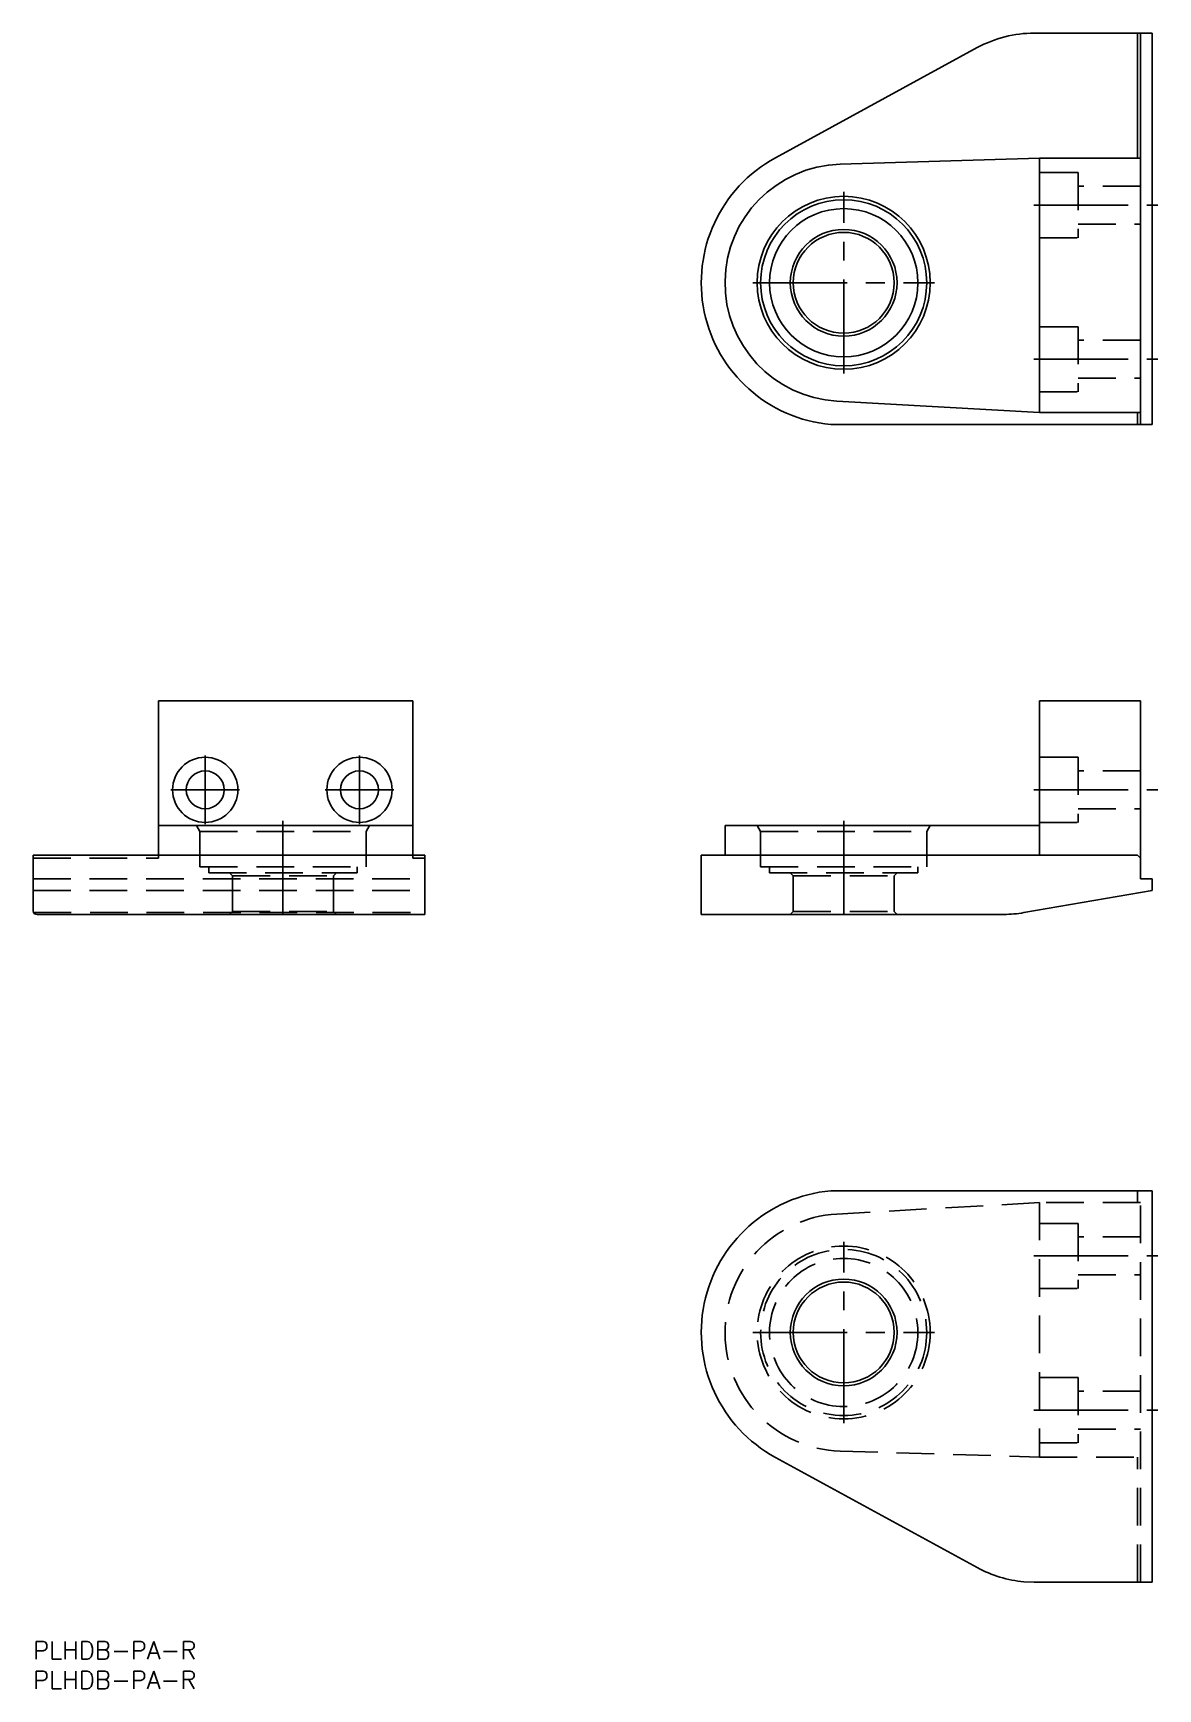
# Model space of a CAD drawing. Extents: x 0 to 190, y -8 to 271.
import ezdxf

# ---------------------------------------------------------------- set-up
doc = ezdxf.new("R2010")
doc.units = 0
doc.header["$LTSCALE"] = 0.5
doc.linetypes.add('CENTER', pattern=[50.8, 31.75, -6.35, 6.35, -6.35])
doc.linetypes.add('DASHED', pattern=[19.05, 12.7, -6.35])
for name, color, linetype in [('MSM_CENTER', 1, 'CENTER'), ('MSM_CONTINUOUS', 7, 'CONTINUOUS'), ('MSM_DASHED', 4, 'DASHED'), ('MSM_PART_NUMBER', 7, 'CONTINUOUS')]:
    doc.layers.add(name, color=color, linetype=linetype)
doc.styles.get("Standard").update_dxf_attribs({"font": 'txt.shx', "height": 3, "bigfont": 'bigfont.shx'})

msp = doc.modelspace()

# ---------------------------------------------------------------- linework, layer by layer
at = {"layer": 'MSM_CENTER'}
for p, q in [((136.6, 213.79), (136.6, 244.41)), ((168.65, 242.2), (189.55, 242.2)), ((121.29, 229.1), (151.91, 229.1)), ((168.65, 216.2), (189.55, 216.2)), ((29, 137.82), (29, 149.38)), ((55, 137.82), (55, 149.38)), ((23.22, 143.6), (34.78, 143.6)), ((49.22, 143.6), (60.77, 143.6)), ((168.65, 143.6), (189.55, 143.6)), ((42.1, 138.35), (42.1, 121.85)), ((136.6, 138.35), (136.6, 121.85)), ((136.6, 36.79), (136.6, 67.41)), ((168.65, 65), (189.55, 65)), ((121.29, 52.1), (151.91, 52.1)), ((168.65, 39), (189.55, 39))]:
    msp.add_line(p, q, dxfattribs=at)
at = {"layer": 'MSM_CONTINUOUS'}
for p, q in [((188.6, 271.2), (168.71, 271.2)), ((186.1, 271.2), (186.1, 250.1)), ((186.6, 271.2), (186.6, 205.2)), ((188.6, 271.2), (188.6, 205.2)), ((159.12, 268.75), (125.09, 250.16)), ((169.6, 250.1), (136, 249.09)), ((169.6, 250.1), (169.6, 207.2)), ((186.6, 250.1), (169.6, 250.1)), ((135.47, 209.13), (169.6, 207.2)), ((169.6, 207.2), (186.6, 207.2)), ((186.1, 207.2), (186.1, 205.2)), ((134.41, 205.2), (188.6, 205.2)), ((21.1, 158.6), (21.1, 132.6)), ((21.1, 158.6), (64, 158.6)), ((64, 158.6), (64, 132.6)), ((169.6, 158.6), (186.6, 158.6)), ((169.6, 158.6), (169.6, 132.6)), ((186.6, 128.6), (186.6, 158.6)), ((21.1, 137.6), (64, 137.6)), ((116.6, 137.6), (116.6, 132.6)), ((116.6, 137.6), (169.6, 137.6)), ((0, 132.6), (0, 123.18)), ((0, 132.6), (66, 132.6)), ((66, 132.6), (66, 122.6)), ((112.6, 132.6), (112.6, 122.6)), ((112.6, 132.6), (186.1, 132.6)), ((186.1, 132.6), (186.6, 132.1)), ((186.6, 128.6), (188.6, 128.6)), ((188.6, 128.6), (188.6, 126.6)), ((188.6, 126.6), (166.98, 122.89)), ((0, 123.18), (0.07, 122.89)), ((0.66, 122.6), (66, 122.6)), ((112.6, 122.6), (163.6, 122.6)), ((134.41, 76), (188.6, 76)), ((188.6, 10), (188.6, 76)), ((159.12, 12.45), (125.09, 31.04)), ((168.71, 10), (166.98, 10.07)), ((188.6, 10), (168.71, 10))]:
    msp.add_line(p, q, dxfattribs=at)
for centre, radius in [((136.6, 229.1), 14.58), ((136.6, 229.1), 14), ((136.6, 229.1), 12.5), ((136.6, 229.1), 9), ((136.6, 229.1), 8.5), ((29, 143.6), 5.5), ((55, 143.6), 5.5), ((29, 143.6), 3.2), ((55, 143.6), 3.2), ((136.6, 52.1), 9), ((136.6, 52.1), 8.5)]:
    msp.add_circle(centre, radius, dxfattribs=at)
for centre, radius, start, end in [((168.71, 251.2), 20, 90, 118.6502), ((136.6, 229.1), 24, 118.6502, 264.7678), ((136.6, 229.1), 20, 91.7201, 266.7602), ((0.5, 123.1), 0.471, 206.2419, 244.8819), ((163.6, 142.6), 20, 270, 279.7431), ((0.67, 123.65), 1.05, 248.9045, 269.408), ((136.6, 52.1), 24, 95.2322, 241.3498), ((168.71, 30), 20, 241.3498, 265.0589)]:
    msp.add_arc(centre, radius, start, end, dxfattribs=at)
at = {"layer": 'MSM_DASHED'}
for p, q in [((176.1, 247.7), (169.6, 247.7)), ((176.1, 247.7), (176.1, 236.7)), ((186.6, 245.4), (176.1, 245.4)), ((176.1, 239), (186.6, 239)), ((169.6, 236.7), (176.1, 236.7)), ((176.1, 221.7), (169.6, 221.7)), ((176.1, 221.7), (176.1, 210.7)), ((186.6, 219.4), (176.1, 219.4)), ((176.1, 213), (186.6, 213)), ((169.6, 210.7), (176.1, 210.7)), ((176.1, 149.1), (169.6, 149.1)), ((176.1, 149.1), (176.1, 138.1)), ((186.6, 146.8), (176.1, 146.8)), ((176.1, 140.4), (186.6, 140.4)), ((27.52, 137.6), (28.1, 136.6)), ((56.1, 136.6), (56.68, 137.6)), ((122.02, 137.6), (122.6, 136.6)), ((150.6, 136.6), (151.18, 137.6)), ((169.6, 138.1), (176.1, 138.1)), ((28.1, 136.6), (28.1, 130.6)), ((28.1, 136.6), (56.1, 136.6)), ((56.1, 130.6), (56.1, 136.6)), ((122.6, 136.6), (122.6, 130.6)), ((122.6, 136.6), (150.6, 136.6)), ((150.6, 130.6), (150.6, 136.6)), ((0, 132.1), (21.1, 132.1)), ((21.1, 132.6), (21.1, 132.1)), ((64, 132.6), (64, 132.1)), ((64, 132.1), (66, 132.1)), ((0, 128.6), (66, 128.6)), ((28.1, 130.6), (56.1, 130.6)), ((29.6, 130.6), (29.6, 129.6)), ((29.6, 129.6), (54.6, 129.6)), ((33.1, 129.6), (33.6, 129.1)), ((33.6, 129.1), (33.6, 123.1)), ((33.6, 129.1), (50.6, 129.1)), ((50.6, 129.1), (51.1, 129.6)), ((50.6, 123.1), (50.6, 129.1)), ((54.6, 129.6), (54.6, 130.6)), ((122.6, 130.6), (150.6, 130.6)), ((124.1, 130.6), (124.1, 129.6)), ((124.1, 129.6), (149.1, 129.6)), ((127.6, 129.6), (128.1, 129.1)), ((128.1, 129.1), (128.1, 123.1)), ((128.1, 129.1), (145.1, 129.1)), ((145.1, 129.1), (145.6, 129.6)), ((145.1, 123.1), (145.1, 129.1)), ((149.1, 129.6), (149.1, 130.6)), ((0, 126.6), (66, 126.6)), ((0.07, 122.89), (66, 122.89)), ((33.6, 123.1), (33.1, 122.6)), ((33.6, 123.1), (50.6, 123.1)), ((51.1, 122.6), (50.6, 123.1)), ((128.1, 123.1), (127.6, 122.6)), ((128.1, 123.1), (145.1, 123.1)), ((145.6, 122.6), (145.1, 123.1)), ((186.1, 74), (186.1, 76)), ((186.6, 10), (186.6, 76)), ((169.6, 74), (135.47, 72.07)), ((169.6, 74), (169.6, 31.1)), ((186.6, 74), (169.6, 74)), ((176.1, 70.5), (169.6, 70.5)), ((176.1, 70.5), (176.1, 59.5)), ((186.6, 68.2), (176.1, 68.2)), ((176.1, 61.8), (186.6, 61.8)), ((169.6, 59.5), (176.1, 59.5)), ((176.1, 44.5), (169.6, 44.5)), ((176.1, 44.5), (176.1, 33.5)), ((186.6, 42.2), (176.1, 42.2)), ((176.1, 35.8), (186.6, 35.8)), ((136, 32.11), (169.6, 31.1)), ((169.6, 33.5), (176.1, 33.5)), ((169.6, 31.1), (186.6, 31.1)), ((186.1, 10), (186.1, 31.1))]:
    msp.add_line(p, q, dxfattribs=at)
for radius in [14.58, 14, 12.5]:
    msp.add_circle((136.6, 52.1), radius, dxfattribs=at)
msp.add_arc((136.6, 52.1), 20, 93.2398, 268.2799, dxfattribs=at)

# ---------------------------------------------------------------- texts
at = {"layer": 'MSM_PART_NUMBER'}
for p in [(0, -3), (0, -8)]:
    msp.add_text('PLHDB-PA-R', height=3, dxfattribs=at).set_placement(p)

doc.saveas('drawing.dxf')
